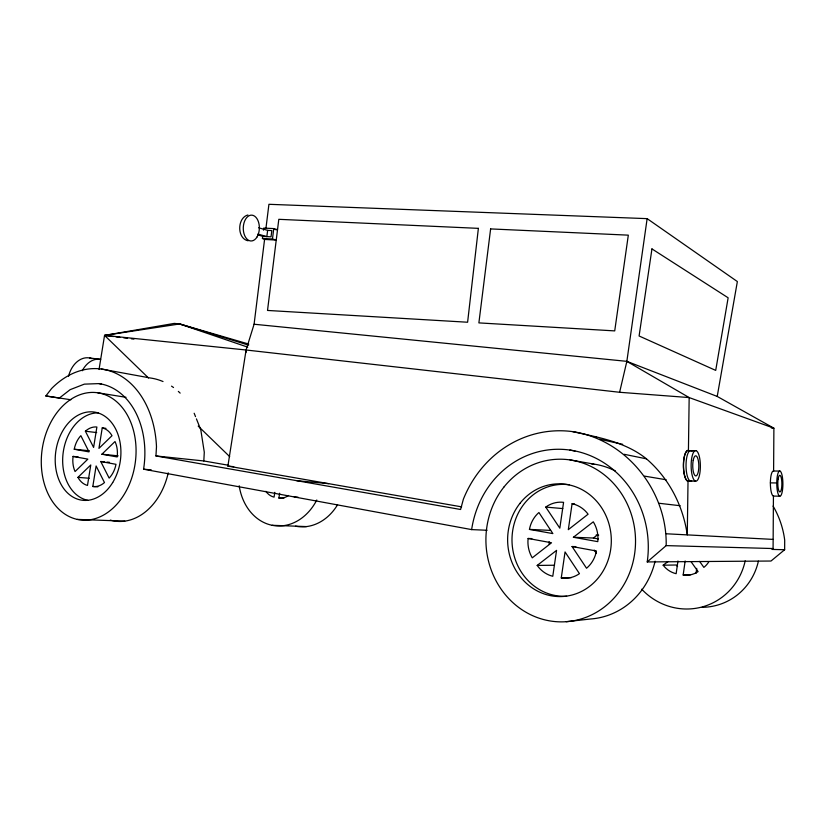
<?xml version="1.0" encoding="UTF-8"?>
<svg xmlns="http://www.w3.org/2000/svg" width="826" height="826" viewBox="0 0 826 826"><rect width="100%" height="100%" fill="white"/><g stroke="black" fill="none" stroke-linecap="round" stroke-linejoin="round"><path stroke-width="1.24" d="M695.595 481.145A15.281 4.615 89.6 0 1 691.827 457.552A15.281 4.615 89.6 0 1 699.818 458.967A15.281 4.615 89.6 0 1 695.595 481.145L688.017 481.052L687.273 534.876C683.05 505.512 668.998 478.306 646.469 458.843C625.272 441.817 598.406 437.377 572.625 431.616A115.702 106.244 86.5 0 0 463.396 499.131L460.598 509.487L155.949 455.952L156.486 446.732A91.242 66.875 -82.3 0 0 119.171 374.983A91.242 66.875 -82.3 0 0 51.604 388.53L45.822 395.974L59.369 398.039L70.138 389.665L84.345 384.142L98.944 383.605A76.353 55.951 -82.3 0 1 143.579 469.199L471.636 529.6A96.807 88.867 86.5 0 1 573.337 450.624A96.807 88.867 86.5 0 1 647.233 561.928L770.999 561.03L784.648 549.734L784.7 540.163A86.544 83.457 68 0 0 773.074 506.059M784.648 549.734L772.011 549.424L773.084 548.536L773.435 496.075A12.545 3.108 89.6 0 1 770.379 482.9A12.545 3.108 89.6 0 1 773.601 471.026L773.89 428.188L717.216 396.439L626.851 361.344L254.088 324.236L246.086 349.997L227.893 466.081L461.62 506.854M647.233 561.928L666.169 545.614C667.387 491.542 626.944 439.762 572.625 431.616M245.972 352.547L246.086 349.997L104.551 335.387L99.048 369.511M228.472 465.255L203.816 460.96L204.29 452.194L200.78 429.737L196.423 418.885M262.431 238.456L272.466 239.013L276.235 240.067L264.578 239.416L262.431 238.456L262.689 236.381L257.815 234.749M263.463 230.165L263.721 228.079L273.757 228.585L277.526 229.69L275.192 229.576M254.088 324.236L264.578 239.416M266.003 227.862L268.925 204.301L647.14 218.642L737.36 281.563L717.216 396.439M258.672 227.78L267.634 230.371L266.86 236.608L257.898 234.078M272.466 239.013L273.757 228.585M246.086 349.997L619.614 392.278L626.851 361.344L647.14 218.642M690.773 574.72L683.164 575.01L685.157 560.988M696.029 573.296L696.731 568.35M677.96 560.988L676.143 573.698A22.963 22.023 72.3 0 1 663.164 565.19L668.12 561.494M561.267 577.952L565.056 551.954L579.449 573.657A29.251 26.917 85.7 0 1 561.267 577.952L571.458 577.611M572.088 503.736L568.309 529.662L588.091 514.206A29.189 26.938 87.8 0 0 572.088 503.736L574.586 503.984M274.81 492.337L274.067 497.138A18.905 15.302 -83.4 0 1 265.848 491.315M283.814 498.388L278.899 498.047L279.642 493.225M92.811 486.483L96.115 465.967L104.479 482.56A23.056 16.974 -82.5 0 1 92.811 486.483L97.85 486.834M102.238 427.899L98.944 448.373L112.006 435.705A23.035 16.974 -82 0 0 102.238 427.899L105.976 428.374M77.943 477.376L90.777 464.966L87.484 485.43A23.004 16.902 -82.5 0 1 77.943 477.376L89.332 478.254M101.908 454.207L115.01 441.538A23.076 17.026 -82.2 0 1 117.168 456.954L101.908 454.207L118.149 455.849M537.189 565.428L556.559 550.374L552.78 576.269A29.168 26.773 86.2 0 1 537.189 565.428L554.504 565.232M573.399 537.272L593.285 521.825A29.261 27.041 86.8 0 1 597.787 541.649L573.399 537.272L593.398 538.025L598.385 538.913M593.398 538.025L597.456 534.897M247.903 214.987C237.103 217.744 236.845 238.714 248.13 240.789M248.74 344.07L179.665 323.957L104.551 335.387L148.525 377.998M566.202 621.699L590.518 618.994A77.923 72.347 85.7 0 0 655.111 561.205M663.164 565.19L676.298 565.005A22.343 21.497 69.4 0 0 677.568 566.533M695.998 450.645L688.43 450.655L689.163 397.574L626.851 361.344M773.601 471.026L779.93 471.068M770.379 482.88L776.76 482.962M773.435 496.075L779.775 496.189A12.576 3.067 89.6 0 0 782.511 477.81A12.576 3.067 89.6 0 0 777.194 476.87A12.576 3.067 89.6 0 0 779.775 496.189M572.057 546.533L596.424 551.004A29.292 27.031 86 0 1 586.543 568.247L572.057 546.533L575.815 546.606M666.169 545.614L773.084 548.536M528.113 538.469L551.541 542.765L532.264 557.839A29.086 26.68 87.1 0 1 528.113 538.469L531.851 538.593M77.272 519.399L124.788 521.144M272.177 525.295L306.456 526.585M471.636 529.6L487.103 530.271M596.155 535.011L598.695 535.124M529.445 529.394L552.883 533.596L538.913 512.523A29.055 26.69 88 0 0 529.445 529.394L550.601 530.406M267.634 230.371L271.816 230.588L271.042 236.835L262.689 236.381M666.355 533.782L773.146 539.399M294.221 496.932L298.052 497.211M619.614 392.278L689.163 397.574L773.89 428.188L771.339 427.971M545.749 507.092A29.096 26.793 88.3 0 1 563.58 502.342L559.811 528.165L545.749 507.092L562.785 508.579M143.579 469.199L151.292 469.891M100.741 461.507L115.991 464.315A23.087 17.026 -82.4 0 1 109.146 478.109L100.741 461.507L104.489 461.858M106.988 462.095L109.497 462.333M296.73 480.691L328.572 483.644M73.07 456.417L87.855 459.132L75.063 471.553A22.963 16.85 -82.3 0 1 73.07 456.417L78.129 456.902M227.893 466.081L233.758 466.68M248.616 345.144L179.665 323.957L174.317 323.4L104.551 335.387L113.482 336.533M74.237 449.22L89.022 451.884L80.855 435.674A22.952 16.84 -82.1 0 0 74.237 449.22L89.394 450.779M155.949 455.952L203.816 460.96M659.024 503.271L680.149 505.719M85.388 431.213A22.983 16.892 -82 0 1 96.89 427.011L93.606 447.424L85.388 431.213L96.683 432.576M116.032 336.853L119.863 337.338M123.694 337.834L127.524 338.319M131.355 338.805L133.905 339.135M89.673 357.988L100.679 359.393A24.367 17.666 -81.3 0 0 82.249 370.76M45.822 395.974L70.84 399.753M97.674 392.773A64.17 47.03 -82.2 0 1 124.468 493.958A64.17 47.03 -82.2 0 1 43.861 482.167A64.17 47.03 -82.2 0 1 97.674 392.773L126.037 397.306M98.944 383.605L101.474 384.038M644.548 476.127L666.148 479.751M570.023 459.927L593.863 464.088M101.299 369.015L149.991 377.936A86.916 65.45 -82.6 0 1 163.021 381.54M569.93 450.077L574.979 451.048M624.198 454.29L646.469 458.843M599.604 439.184L622.68 444.326M179.665 323.957L247.748 347.157M198.199 426.123L229.69 456.623M699.601 561.381L703.866 567.39A23.056 22.178 70.6 0 0 708.749 561.897M691.011 561.628L698.094 571.623A23.035 22.106 71 0 1 683.164 575.01M594.224 550.095L596.341 553.234M194.162 413.248L195.525 416.634M689.245 481.011A15.498 4.76 89.6 0 1 683.412 464.862A15.498 4.76 89.6 0 1 689.658 451.213M594.08 436.727A110.767 102.723 85 0 1 596.589 437.026M171.529 386.145A86.916 65.45 -82.6 0 1 173.522 387.528M178.333 391.41A86.916 65.45 -82.6 0 1 180.151 393.114M68.537 376.357A24.212 17.738 -81.3 0 1 91.913 358.629M689.225 480.753A15.229 4.677 89.6 0 1 683.494 464.883A15.229 4.677 89.6 0 1 689.627 451.461M691.744 480.773A15.25 4.657 89.6 0 1 686.034 464.893A15.25 4.657 89.6 0 1 692.136 451.461M337.566 504.758A50.923 41.765 -83.3 0 1 295.501 526.193M316.792 500.009A52.337 42.436 -83.2 0 1 272.735 525.408A52.337 42.436 -83.2 0 1 239.189 485.76M288.542 495.486A18.936 15.364 -83.5 0 1 278.899 498.047M591.375 463.768A77.923 72.347 85.7 0 1 615.432 471.006M549.197 544.158A28.063 25.957 86 0 1 549.156 541.66M566.636 596.238A55.992 51.553 87 0 1 512.006 538.407A55.992 51.553 87 0 1 569.269 484.759M168.236 472.844A62.022 46.339 -82.4 0 1 110.271 520.101M87.835 500.339A44.181 32.513 -82.3 0 1 63.075 453.453A44.181 32.513 -82.3 0 1 98.242 412.845M745.197 560.864A63.571 61.124 72.5 0 1 702.265 606.924A63.571 61.124 72.5 0 1 641.688 589.175M758.402 561.133A61.527 59.379 68.7 0 1 702.245 607.317M478.378 228.358L467.609 322.233L267.521 310.442L278.806 219.313L478.378 228.358M490.623 228.916L478.884 322.894L614.72 330.896L628.318 235.152L490.623 228.916M651.951 248.905L639.097 335.986L715.708 370.399L728.14 297.794L651.951 248.905M257.031 236.969A12.927 8.043 -88.8 0 0 253.365 215.493A12.927 8.043 -88.8 0 0 243.556 231.724A12.927 8.043 -88.8 0 0 257.031 236.969M778.102 479.121A8.343 2.034 89.6 0 0 779.806 491.955A8.343 2.034 89.6 0 0 781.623 479.782A8.343 2.034 89.6 0 0 778.102 479.121M693.2 460.371A10.057 3.036 89.6 0 0 695.668 475.921A10.057 3.036 89.6 0 0 698.466 461.362A10.057 3.036 89.6 0 0 693.2 460.371M504.159 486.782A81.351 74.794 87.1 0 0 546.585 620.274A81.351 74.794 87.1 0 0 631.405 514.557A81.351 74.794 87.1 0 0 504.159 486.782M519.946 503.375A56.385 51.831 87.2 0 0 550.188 595.587A56.385 51.831 87.2 0 0 608.287 521.66A56.385 51.831 87.2 0 0 519.946 503.375M112.708 482.518A44.501 32.606 -82.2 0 0 94.556 412.102A44.501 32.606 -82.2 0 0 56.911 473.742A44.501 32.606 -82.2 0 0 112.708 482.518"/></g></svg>
